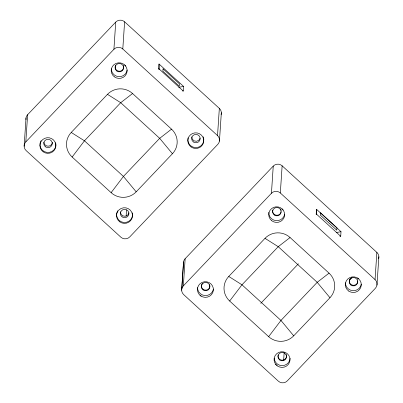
<?xml version="1.0" encoding="UTF-8"?>
<svg xmlns="http://www.w3.org/2000/svg" width="403" height="403" viewBox="0 0 403 403"><rect width="100%" height="100%" fill="white"/><g stroke="black" fill="none" stroke-linecap="round" stroke-linejoin="round"><path stroke-width="0.6" d="M24.14 146.304L26.034 117.857M219.338 108.402L217.529 135.584A6.287 6.161 3.8 0 1 217.852 144.289L129.756 236.899A6.287 6.161 3.8 0 1 120.87 237.191L26.14 150.596A6.287 6.161 3.8 0 1 25.817 141.891L27.626 114.709L115.726 22.1A6.287 6.161 3.8 0 1 124.608 21.807L219.338 108.402A6.287 6.161 3.8 0 1 221.111 114.573M25.817 141.891L113.918 49.277L115.726 22.1M217.529 135.584L122.804 48.985L124.608 21.807M126.129 216.215L126.542 209.993M158.762 69.331L159.024 64.006L183.577 86.449L183.269 91.038L182.403 90.942M181.662 290.301L183.466 263.124M181.748 289.037L183.556 261.859M376.86 252.404L375.052 279.581A6.287 6.161 3.8 0 1 375.374 288.291L287.274 380.9A6.287 6.161 3.8 0 1 278.392 381.193L183.662 294.598A6.287 6.161 3.8 0 1 183.34 285.888L185.148 258.711L273.244 166.101A6.287 6.161 3.8 0 1 282.13 165.809L376.86 252.404A6.287 6.161 3.8 0 1 378.634 258.575M219.444 141.141L221.338 112.699M183.34 285.888L271.441 193.279L273.244 166.101M375.052 279.581L280.327 192.987L282.13 165.809M283.662 360.055L284.15 352.685M316.199 214.577L316.466 209.258L341.014 231.7L340.711 236.284L339.84 236.193M376.966 285.143L378.86 256.696M72.142 157.029L84.459 140.798L120.709 102.694L132.557 93.521L171.532 129.151A17.742 17.389 3.8 0 1 172.439 153.729L136.194 191.833A17.742 17.389 3.8 0 1 111.117 192.659L72.142 157.029A17.742 17.389 3.8 0 1 71.23 132.451L107.48 94.347A17.742 17.389 3.8 0 1 132.557 93.521M111.117 192.659L123.434 176.428L159.684 138.325L171.532 129.151M229.665 301.026L241.981 284.795L278.231 246.691L290.079 237.523L329.055 273.148A17.742 17.389 3.8 0 1 329.961 297.726L293.711 335.83A17.742 17.389 3.8 0 1 268.64 336.656L229.665 301.026A17.742 17.389 3.8 0 1 228.753 276.448L265.003 238.344A17.742 17.389 3.8 0 1 290.079 237.523M268.64 336.656L280.956 320.425L317.206 282.322L329.055 273.148M260.766 303.353L298.421 263.769M349.361 280.145L351.955 277.415M178.705 87.29L183.577 86.449M336.309 232.511L341.014 231.7M107.48 94.347L120.709 102.694L159.684 138.325L172.439 153.729M265.003 238.344L278.231 246.691L317.206 282.322L329.961 297.726M71.23 132.451L84.459 140.798L123.434 176.428L136.194 191.833M228.753 276.448L241.981 284.795L280.956 320.425L293.711 335.83M158.722 68.591L183.269 91.038M316.159 213.842L340.711 236.284M316.466 209.258L316.592 214.603M159.024 64.006L159.16 69.538M26.004 119.762A6.287 6.161 3.8 0 1 27.626 114.709M113.918 49.277A6.287 6.161 3.8 0 1 122.804 48.985M132.31 212.764A7.984 7.823 3.8 0 1 123.484 222.431A7.984 7.823 3.8 0 1 117.666 210.744M128.95 212.754A4.257 4.171 3.8 0 1 124.245 216.179A4.257 4.171 3.8 0 1 120.502 211.746M200.115 138.259A4.257 4.171 3.8 0 1 191.763 136.834M203.208 136.793A7.984 7.823 3.8 0 1 196.407 147.579A7.984 7.823 3.8 0 1 188.1 137.821M52.38 142.284A4.257 4.171 3.8 0 1 48.063 146.163A4.257 4.171 3.8 0 1 43.877 142.133M55.69 142.722A7.984 7.823 3.8 0 1 46.824 152.384A7.984 7.823 3.8 0 1 41.086 140.632M124.592 64.898A8.035 7.874 3.8 0 1 125.635 66.052M127.157 70.117A7.984 7.823 3.8 0 1 118.583 76.646A7.984 7.823 3.8 0 1 111.288 68.732M123.232 65.301A4.257 4.171 3.8 0 1 119.333 71.255A4.257 4.171 3.8 0 1 115.596 65.185M183.526 263.758A6.287 6.161 3.8 0 1 185.148 258.711M271.441 193.279A6.287 6.161 3.8 0 1 280.327 192.987M282.115 208.9A8.035 7.874 3.8 0 1 283.158 210.054M284.679 214.119A7.984 7.823 3.8 0 1 275.909 220.622A7.984 7.823 3.8 0 1 268.826 212.341M281.108 211.802A4.257 4.171 3.8 0 1 275.979 215.152A4.257 4.171 3.8 0 1 272.811 209.953M280.559 208.935A4.257 4.171 3.8 0 1 281.128 210.512M357.486 278.005A8.035 7.874 3.8 0 1 358.735 278.941M357.783 281.42A4.257 4.171 3.8 0 1 352.021 285.022A4.257 4.171 3.8 0 1 350.167 278.564M357.542 279.727A4.257 4.171 3.8 0 1 357.668 280.135M361.295 284.17A7.984 7.823 3.8 0 1 352.716 290.684A7.984 7.823 3.8 0 1 345.431 282.755M201.228 296.175A8.035 7.874 3.8 0 1 199.979 295.238M209.661 284.594A4.257 4.171 3.8 0 1 204.986 290.11A4.257 4.171 3.8 0 1 202.286 283.425M276.599 365.279A8.035 7.874 3.8 0 1 275.561 364.126M286.115 354.252A4.257 4.171 3.8 0 1 282.639 360.196A4.257 4.171 3.8 0 1 278.171 354.902M213.414 289.042A7.984 7.823 3.8 0 1 204.835 295.55A7.984 7.823 3.8 0 1 197.551 287.631M290.125 358.307A7.984 7.823 3.8 0 1 282.055 365.622A7.984 7.823 3.8 0 1 274.176 358.071M163.044 68.858L162.888 71.22L179.254 86.182L179.411 83.819L163.044 68.858M320.566 212.86L320.41 215.222L336.777 230.184L336.933 227.821L320.566 212.86M119.782 221.852A7.984 7.823 3.8 0 0 132.451 216.456A7.984 7.823 3.8 0 0 121.318 208.386A7.984 7.823 3.8 0 0 119.782 221.852M122.144 216.874A4.257 4.171 3.8 0 0 128.889 213.968A4.257 4.171 3.8 0 0 122.93 209.691A4.257 4.171 3.8 0 0 122.144 216.874M193.405 141.967A4.257 4.171 3.8 0 0 200.145 139.06A4.257 4.171 3.8 0 0 194.191 134.783A4.257 4.171 3.8 0 0 193.405 141.967M191.037 146.939A7.984 7.823 3.8 0 0 203.711 141.554A7.984 7.823 3.8 0 0 192.584 133.479A7.984 7.823 3.8 0 0 191.037 146.939M45.524 146.833A4.257 4.171 3.8 0 0 52.264 143.921A4.257 4.171 3.8 0 0 46.31 139.65A4.257 4.171 3.8 0 0 45.524 146.833M43.146 151.8A7.984 7.823 3.8 0 0 55.831 146.43A7.984 7.823 3.8 0 0 44.713 138.34A7.984 7.823 3.8 0 0 43.146 151.8M116.951 71.114A4.257 4.171 3.8 0 0 123.595 68.006A4.257 4.171 3.8 0 0 117.51 63.911A4.257 4.171 3.8 0 0 116.951 71.114M114.336 76.812A7.974 7.813 3.8 0 0 127.076 71.628A7.974 7.813 3.8 0 0 116.094 63.397A7.974 7.813 3.8 0 0 114.336 76.812M274.468 215.116A4.257 4.171 3.8 0 0 281.118 212.003A4.257 4.171 3.8 0 0 275.032 207.908A4.257 4.171 3.8 0 0 274.468 215.116M271.859 220.814A7.974 7.813 3.8 0 0 284.594 215.63A7.974 7.813 3.8 0 0 273.617 207.394A7.974 7.813 3.8 0 0 271.859 220.814M348.822 291.127A7.989 7.828 3.8 0 0 361.269 285.238A7.989 7.828 3.8 0 0 349.814 277.607A7.989 7.828 3.8 0 0 348.822 291.127M350.983 285.087A4.257 4.171 3.8 0 0 357.728 282.176A4.257 4.171 3.8 0 0 351.769 277.899A4.257 4.171 3.8 0 0 350.983 285.087M200.724 295.842A7.989 7.828 3.8 0 0 213.358 290.356A7.989 7.828 3.8 0 0 202.165 282.362A7.989 7.828 3.8 0 0 200.724 295.842M277.45 365.959A7.989 7.828 3.8 0 0 289.994 360.282A7.989 7.828 3.8 0 0 278.68 352.459A7.989 7.828 3.8 0 0 277.45 365.959M203.102 289.948A4.257 4.171 3.8 0 0 209.847 287.042A4.257 4.171 3.8 0 0 203.888 282.765A4.257 4.171 3.8 0 0 203.102 289.948M279.722 359.995A4.257 4.171 3.8 0 0 286.468 357.083A4.257 4.171 3.8 0 0 280.508 352.806A4.257 4.171 3.8 0 0 279.722 359.995"/></g></svg>
